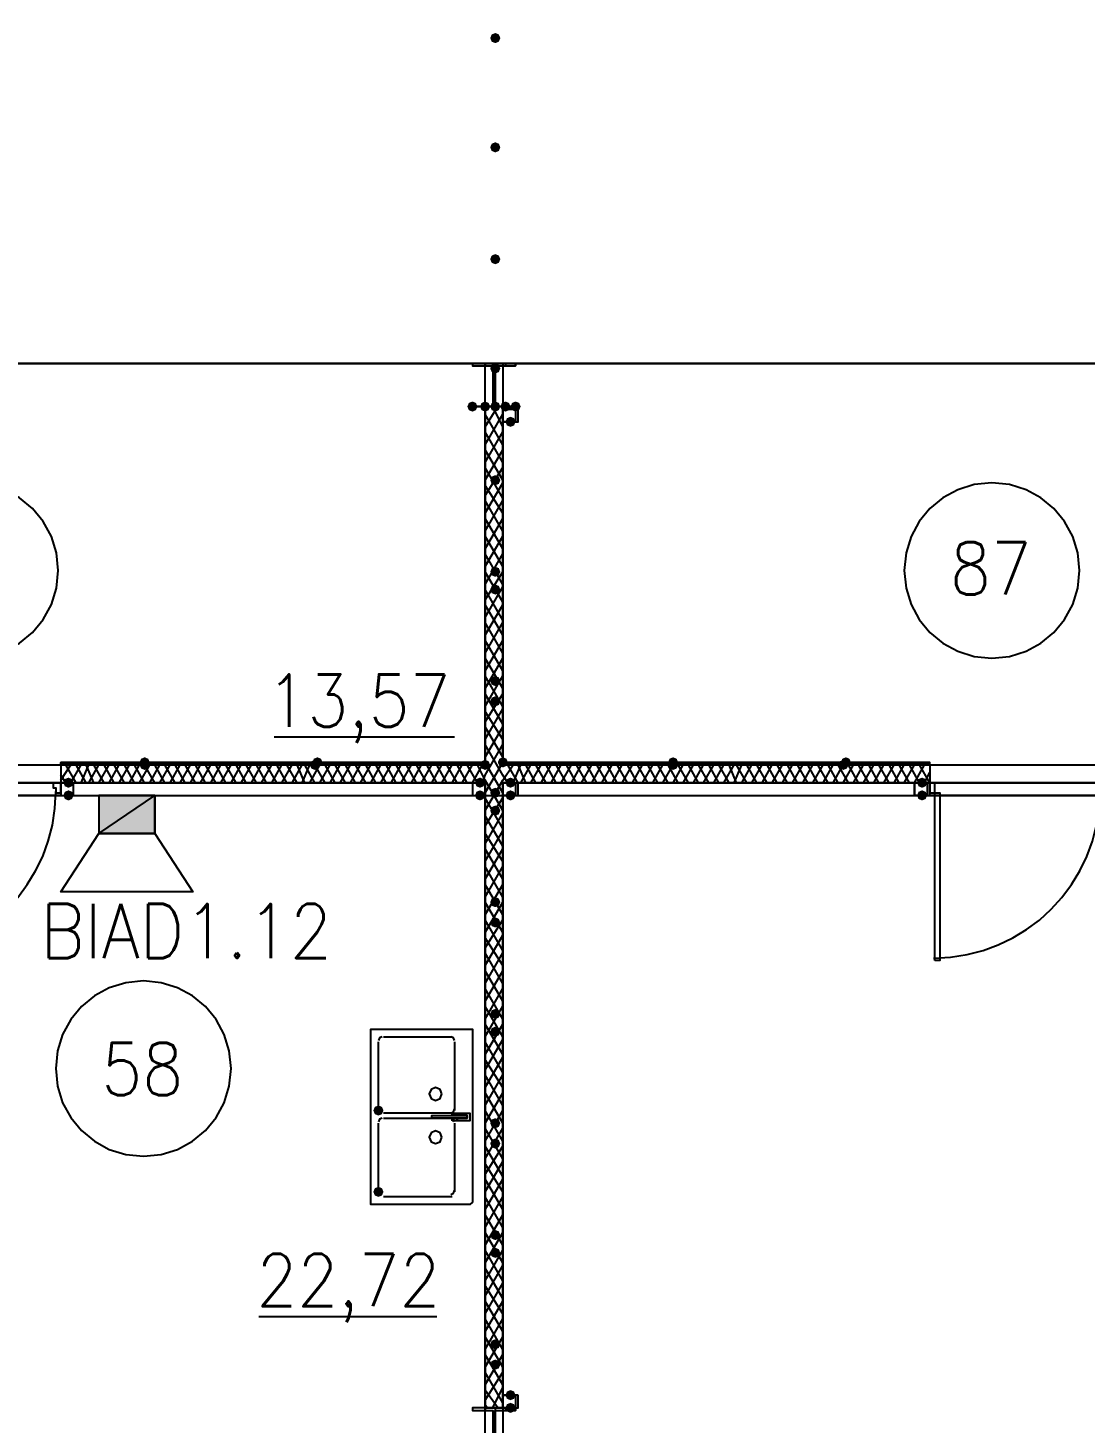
# Model space of a CAD drawing. Header units: millimetres. Extents: x 0 to 420, y 0 to 297.
# Drawn here: x 282.92 to 300.53, y 139.36 to 162.6 of the extents above; entities that cross this region are included whole.
import ezdxf

# ---------------------------------------------------------------- set-up
doc = ezdxf.new("R2010")
doc.units = ezdxf.units.MM
doc.layers.get('0').update_dxf_attribs({"linetype": 'CONTINUOUS'})
doc.styles.get("Standard").update_dxf_attribs({"font": 'STANDARD'})

msp = doc.modelspace()

# ---------------------------------------------------------------- hatches: boundary and pattern name
at = {"true_color": 0x000007}
for points in [[(290.787667, 162.433), (290.762796, 162.373204), (290.703, 162.348333), (290.643204, 162.373204), (290.618333, 162.433), (290.643204, 162.492796), (290.703, 162.517667), (290.762796, 162.492796)], [(290.787667, 160.612667), (290.762796, 160.552871), (290.703, 160.528), (290.643204, 160.552871), (290.618333, 160.612667), (290.643204, 160.672462), (290.703, 160.697333), (290.762796, 160.672463)], [(290.787667, 158.75), (290.762796, 158.690204), (290.703, 158.665333), (290.643204, 158.690204), (290.618333, 158.75), (290.643204, 158.809796), (290.703, 158.834667), (290.762796, 158.809796)], [(290.787667, 156.929667), (290.762796, 156.869871), (290.703, 156.845), (290.643204, 156.869871), (290.618333, 156.929667), (290.643204, 156.989462), (290.703, 157.014333), (290.762796, 156.989463)], [(290.406667, 156.294667), (290.381796, 156.234871), (290.322, 156.21), (290.262204, 156.234871), (290.237333, 156.294667), (290.262204, 156.354462), (290.322, 156.379333), (290.381796, 156.354463)], [(290.618333, 156.294667), (290.593462, 156.234871), (290.533667, 156.21), (290.473871, 156.234871), (290.449, 156.294667), (290.473871, 156.354462), (290.533667, 156.379333), (290.593462, 156.354463)], [(290.787667, 156.294667), (290.762796, 156.234871), (290.703, 156.21), (290.643204, 156.234871), (290.618333, 156.294667), (290.643204, 156.354462), (290.703, 156.379333), (290.762796, 156.354463)], [(290.957, 156.294667), (290.932129, 156.234871), (290.872333, 156.21), (290.812538, 156.234871), (290.787667, 156.294667), (290.812537, 156.354462), (290.872333, 156.379333), (290.932129, 156.354463)], [(291.126333, 156.294667), (291.101462, 156.234871), (291.041667, 156.21), (290.981871, 156.234871), (290.957, 156.294667), (290.981871, 156.354462), (291.041667, 156.379333), (291.101462, 156.354463)], [(291.041667, 156.040667), (291.016796, 155.980871), (290.957, 155.956), (290.897204, 155.980871), (290.872333, 156.040667), (290.897204, 156.100462), (290.957, 156.125333), (291.016796, 156.100463)], [(290.787667, 155.067), (290.762796, 155.007204), (290.703, 154.982333), (290.643204, 155.007204), (290.618333, 155.067), (290.643204, 155.126796), (290.703, 155.151667), (290.762796, 155.126796)], [(290.787667, 153.543), (290.762796, 153.483204), (290.703, 153.458333), (290.643204, 153.483204), (290.618333, 153.543), (290.643204, 153.602796), (290.703, 153.627667), (290.762796, 153.602796)], [(290.787667, 153.246667), (290.762796, 153.186871), (290.703, 153.162), (290.643204, 153.186871), (290.618333, 153.246667), (290.643204, 153.306462), (290.703, 153.331333), (290.762796, 153.306463)], [(290.787667, 151.722667), (290.762796, 151.662871), (290.703, 151.638), (290.643204, 151.662871), (290.618333, 151.722667), (290.643204, 151.782462), (290.703, 151.807333), (290.762796, 151.782463)], [(290.787667, 151.384), (290.762796, 151.324204), (290.703, 151.299333), (290.643204, 151.324204), (290.618333, 151.384), (290.643204, 151.443796), (290.703, 151.468667), (290.762796, 151.443796)], [(283.675667, 150.029333), (283.650796, 149.969538), (283.591, 149.944667), (283.531204, 149.969538), (283.506333, 150.029333), (283.531204, 150.089129), (283.591, 150.114), (283.650796, 150.089129)], [(290.533667, 150.029333), (290.508796, 149.969538), (290.449, 149.944667), (290.389204, 149.969538), (290.364333, 150.029333), (290.389204, 150.089129), (290.449, 150.114), (290.508796, 150.089129)], [(290.787667, 149.86), (290.762796, 149.800204), (290.703, 149.775333), (290.643204, 149.800204), (290.618333, 149.86), (290.643204, 149.919796), (290.703, 149.944667), (290.762796, 149.919796)], [(291.041667, 150.029333), (291.016796, 149.969538), (290.957, 149.944667), (290.897204, 149.969538), (290.872333, 150.029333), (290.897204, 150.089129), (290.957, 150.114), (291.016796, 150.089129)], [(297.899667, 150.029333), (297.874796, 149.969538), (297.815, 149.944667), (297.755204, 149.969538), (297.730333, 150.029333), (297.755204, 150.089129), (297.815, 150.114), (297.874796, 150.089129)], [(283.675667, 149.817667), (283.650796, 149.757871), (283.591, 149.733), (283.531204, 149.757871), (283.506333, 149.817667), (283.531204, 149.877462), (283.591, 149.902333), (283.650796, 149.877463)], [(290.533667, 149.817667), (290.508796, 149.757871), (290.449, 149.733), (290.389204, 149.757871), (290.364333, 149.817667), (290.389204, 149.877462), (290.449, 149.902333), (290.508796, 149.877463)], [(291.041667, 149.817667), (291.016796, 149.757871), (290.957, 149.733), (290.897204, 149.757871), (290.872333, 149.817667), (290.897204, 149.877462), (290.957, 149.902333), (291.016796, 149.877463)], [(297.899667, 149.817667), (297.874796, 149.757871), (297.815, 149.733), (297.755204, 149.757871), (297.730333, 149.817667), (297.755204, 149.877462), (297.815, 149.902333), (297.874796, 149.877463)], [(290.787667, 149.563667), (290.762796, 149.503871), (290.703, 149.479), (290.643204, 149.503871), (290.618333, 149.563667), (290.643204, 149.623462), (290.703, 149.648333), (290.762796, 149.623463)], [(290.787667, 148.039667), (290.762796, 147.979871), (290.703, 147.955), (290.643204, 147.979871), (290.618333, 148.039667), (290.643204, 148.099462), (290.703, 148.124333), (290.762796, 148.099463)], [(290.787667, 147.701), (290.762796, 147.641204), (290.703, 147.616333), (290.643204, 147.641204), (290.618333, 147.701), (290.643204, 147.760796), (290.703, 147.785667), (290.762796, 147.760796)], [(290.787667, 146.177), (290.762796, 146.117204), (290.703, 146.092333), (290.643204, 146.117204), (290.618333, 146.177), (290.643204, 146.236796), (290.703, 146.261667), (290.762796, 146.236796)], [(290.787667, 145.880667), (290.762796, 145.820871), (290.703, 145.796), (290.643204, 145.820871), (290.618333, 145.880667), (290.643204, 145.940462), (290.703, 145.965333), (290.762796, 145.940463)], [(288.840333, 144.568333), (288.815462, 144.508537), (288.755667, 144.483667), (288.695871, 144.508537), (288.671, 144.568333), (288.695871, 144.628129), (288.755667, 144.653), (288.815462, 144.628129)], [(290.787667, 144.356667), (290.762796, 144.296871), (290.703, 144.272), (290.643204, 144.296871), (290.618333, 144.356667), (290.643204, 144.416462), (290.703, 144.441333), (290.762796, 144.416463)], [(290.787667, 144.018), (290.762796, 143.958204), (290.703, 143.933333), (290.643204, 143.958204), (290.618333, 144.018), (290.643204, 144.077796), (290.703, 144.102667), (290.762796, 144.077796)], [(288.840333, 143.213667), (288.815462, 143.153871), (288.755667, 143.129), (288.695871, 143.153871), (288.671, 143.213667), (288.695871, 143.273462), (288.755667, 143.298333), (288.815462, 143.273463)], [(290.787667, 142.494), (290.762796, 142.434204), (290.703, 142.409333), (290.643204, 142.434204), (290.618333, 142.494), (290.643204, 142.553796), (290.703, 142.578667), (290.762796, 142.553796)], [(290.787667, 142.197667), (290.762796, 142.137871), (290.703, 142.113), (290.643204, 142.137871), (290.618333, 142.197667), (290.643204, 142.257462), (290.703, 142.282333), (290.762796, 142.257463)], [(290.787667, 140.673667), (290.762796, 140.613871), (290.703, 140.589), (290.643204, 140.613871), (290.618333, 140.673667), (290.643204, 140.733462), (290.703, 140.758333), (290.762796, 140.733463)], [(290.787667, 140.335), (290.762796, 140.275204), (290.703, 140.250333), (290.643204, 140.275204), (290.618333, 140.335), (290.643204, 140.394796), (290.703, 140.419667), (290.762796, 140.394796)], [(291.041667, 139.827), (291.016796, 139.767204), (290.957, 139.742333), (290.897204, 139.767204), (290.872333, 139.827), (290.897204, 139.886796), (290.957, 139.911667), (291.016796, 139.886796)], [(291.041667, 139.615333), (291.016796, 139.555537), (290.957, 139.530667), (290.897204, 139.555537), (290.872333, 139.615333), (290.897204, 139.675129), (290.957, 139.7), (291.016796, 139.675129)]]:
    msp.add_hatch(color=0, dxfattribs=at).paths.add_polyline_path(points, flags=0)
at = {"true_color": 0x0000fe}
for points in [[(284.945667, 150.368), (284.920796, 150.308204), (284.861, 150.283333), (284.801204, 150.308204), (284.776333, 150.368), (284.801204, 150.427796), (284.861, 150.452667), (284.920796, 150.427796)], [(284.945667, 150.325667), (284.920796, 150.265871), (284.861, 150.241), (284.801204, 150.265871), (284.776333, 150.325667), (284.801204, 150.385462), (284.861, 150.410333), (284.920796, 150.385463)], [(287.782, 150.325667), (287.757129, 150.265871), (287.697333, 150.241), (287.637538, 150.265871), (287.612667, 150.325667), (287.637537, 150.385462), (287.697333, 150.410333), (287.757129, 150.385463)], [(287.824333, 150.368), (287.799463, 150.308204), (287.739667, 150.283333), (287.679871, 150.308204), (287.655, 150.368), (287.679871, 150.427796), (287.739667, 150.452667), (287.799462, 150.427796)], [(290.618333, 150.325667), (290.593462, 150.265871), (290.533667, 150.241), (290.473871, 150.265871), (290.449, 150.325667), (290.473871, 150.385462), (290.533667, 150.410333), (290.593462, 150.385463)], [(290.618333, 150.325667), (290.593462, 150.265871), (290.533667, 150.241), (290.473871, 150.265871), (290.449, 150.325667), (290.473871, 150.385462), (290.533667, 150.410333), (290.593462, 150.385463)], [(290.914667, 150.368), (290.889796, 150.308204), (290.83, 150.283333), (290.770204, 150.308204), (290.745333, 150.368), (290.770204, 150.427796), (290.83, 150.452667), (290.889796, 150.427796)], [(290.914667, 150.368), (290.889796, 150.308204), (290.83, 150.283333), (290.770204, 150.308204), (290.745333, 150.368), (290.770204, 150.427796), (290.83, 150.452667), (290.889796, 150.427796)], [(293.751, 150.368), (293.726129, 150.308204), (293.666333, 150.283333), (293.606537, 150.308204), (293.581667, 150.368), (293.606537, 150.427796), (293.666333, 150.452667), (293.726129, 150.427796)], [(293.751, 150.325667), (293.726129, 150.265871), (293.666333, 150.241), (293.606537, 150.265871), (293.581667, 150.325667), (293.606537, 150.385462), (293.666333, 150.410333), (293.726129, 150.385463)], [(296.587333, 150.325667), (296.562462, 150.265871), (296.502667, 150.241), (296.442871, 150.265871), (296.418, 150.325667), (296.442871, 150.385462), (296.502667, 150.410333), (296.562462, 150.385463)], [(296.629667, 150.368), (296.604796, 150.308204), (296.545, 150.283333), (296.485204, 150.308204), (296.460333, 150.368), (296.485204, 150.427796), (296.545, 150.452667), (296.604796, 150.427796)]]:
    msp.add_hatch(color=0, dxfattribs=at).paths.add_polyline_path(points, flags=0)
at = {"true_color": 0x000007}
h = msp.add_hatch(color=0, dxfattribs=at)
h.paths.add_polyline_path([(290.533667, 150.368), (283.464, 150.368), (290.533667, 150.325667)], flags=0)
h.paths.add_polyline_path([(283.464, 150.368), (290.533667, 150.325667), (283.464, 150.325667)], flags=0)
h = msp.add_hatch(color=0, dxfattribs=at)
h.paths.add_polyline_path([(297.942, 150.368), (290.83, 150.368), (297.942, 150.325667)], flags=0)
h.paths.add_polyline_path([(290.83, 150.368), (297.942, 150.325667), (290.83, 150.325667)], flags=0)
at = {"true_color": 0x000052}
h = msp.add_hatch(color=0, dxfattribs=at)
h.paths.add_polyline_path([(285.030334, 149.182666), (284.099001, 149.182666), (285.030334, 149.817666)], flags=0)
h.paths.add_polyline_path([(284.099001, 149.182666), (285.030334, 149.817666), (284.099001, 149.817666)], flags=0)

# ---------------------------------------------------------------- linework, layer by layer
at = {"color": 0, "true_color": 0x000005}
msp.add_lwpolyline([(227.711001, 149.817666), (250.909667, 149.817666), (250.909667, 138.175999), (252.899334, 138.175999), (252.899334, 138.133666), (252.899334, 138.175999), (256.159001, 138.175999), (256.159001, 149.817666), (373.168334, 149.817666), (373.168334, 175.048333), (260.773334, 175.048333), (255.100667, 175.048333), (255.100667, 153.966333), (254.889001, 153.966333), (254.592667, 153.966333), (254.592667, 186.393666), (253.830667, 186.393666), (238.633001, 186.393666), (238.633001, 175.048333), (226.737334, 175.048333), (122.343335, 175.048333)], dxfattribs=at)
at = {"color": 0, "true_color": 0x000008}
msp.add_lwpolyline([(255.524, 157.014333), (376.978333, 157.014333), (376.978333, 167.851667), (255.524, 167.851667)], close=True, dxfattribs=at)
at = {"color": 0, "true_color": 0x0000ab}
for points in [[(273.431, 157.014333), (273.431, 150.325667), (290.533667, 150.325667), (290.533667, 157.014333)], [(290.83, 150.325667), (307.932667, 150.325667), (307.932667, 157.014333), (290.83, 157.014333)]]:
    msp.add_lwpolyline(points, close=True, dxfattribs=at)
at = {"color": 0, "true_color": 0x000007}
for points in [[(290.322, 157.014333), (290.322, 156.972)], [(290.533667, 157.014333), (290.533667, 156.972)], [(290.703, 157.014333), (290.703, 156.294667)], [(290.872333, 157.014333), (290.872333, 156.972)], [(291.041667, 157.014333), (291.041667, 156.972)], [(290.533667, 156.252333), (290.576, 156.294667)], [(290.533667, 155.956), (290.745333, 156.294667)], [(290.533667, 156.294667), (290.533667, 150.325667)], [(290.83, 150.325667), (290.83, 156.294667), (290.533667, 156.294667)], [(290.83, 155.956), (290.660667, 156.294667)], [(290.83, 156.252333), (290.83, 156.294667)], [(290.957, 156.294667), (290.957, 156.252333)], [(290.533667, 155.659667), (290.83, 156.167667)], [(290.83, 155.659667), (290.533667, 156.167667)], [(290.533667, 155.363333), (290.83, 155.871333)], [(290.83, 155.363333), (290.533667, 155.871333)], [(290.533667, 155.067), (290.83, 155.575)], [(290.83, 155.067), (290.533667, 155.575)], [(290.533667, 154.813), (290.83, 155.278667)], [(290.83, 154.770667), (290.533667, 155.278667)], [(283.421667, 153.564167), (283.391995, 153.85851), (283.306894, 154.132662), (283.172238, 154.380749), (282.993899, 154.596899), (282.777749, 154.775238), (282.529662, 154.909894), (282.25551, 154.994995), (281.961167, 155.024667), (281.666823, 154.994995), (281.392671, 154.909894), (281.144584, 154.775238), (280.928434, 154.596899), (280.750095, 154.380749), (280.615439, 154.132662), (280.530339, 153.85851), (280.500667, 153.564167)], [(290.533667, 154.516667), (290.83, 155.024667)], [(300.439667, 153.564167), (300.409995, 153.85851), (300.324894, 154.132662), (300.190238, 154.380749), (300.011899, 154.596899), (299.795749, 154.775238), (299.547662, 154.909894), (299.27351, 154.994995), (298.979167, 155.024667), (298.684823, 154.994995), (298.410671, 154.909894), (298.162584, 154.775238), (297.946434, 154.596899), (297.768095, 154.380749), (297.633439, 154.132662), (297.548339, 153.85851), (297.518667, 153.564167)], [(290.83, 154.516667), (290.533667, 154.982333)], [(290.533667, 154.220333), (290.83, 154.728333)], [(290.83, 154.220333), (290.533667, 154.728333)], [(290.533667, 153.924), (290.83, 154.432)], [(290.83, 153.924), (290.533667, 154.432)], [(290.533667, 153.627667), (290.83, 154.135667)], [(290.83, 153.627667), (290.533667, 154.135667)], [(290.533667, 153.331333), (290.83, 153.839333)], [(290.83, 153.331333), (290.533667, 153.839333)], [(280.500667, 153.564167), (280.530339, 153.269823), (280.615439, 152.995671), (280.750095, 152.747584), (280.928434, 152.531434), (281.144584, 152.353095), (281.392671, 152.218439), (281.666823, 152.133339), (281.961167, 152.103667), (282.25551, 152.133339), (282.529662, 152.218439), (282.777749, 152.353095), (282.993899, 152.531434), (283.172238, 152.747584), (283.306894, 152.995671), (283.391995, 153.269823), (283.421667, 153.564167)], [(290.533667, 153.077333), (290.83, 153.543)], [(290.83, 153.035), (290.533667, 153.543)], [(297.518667, 153.564167), (297.548339, 153.269823), (297.633439, 152.995671), (297.768095, 152.747584), (297.946434, 152.531434), (298.162584, 152.353095), (298.410671, 152.218439), (298.684823, 152.133339), (298.979167, 152.103667), (299.27351, 152.133339), (299.547662, 152.218439), (299.795749, 152.353095), (300.011899, 152.531434), (300.190238, 152.747584), (300.324894, 152.995671), (300.409995, 153.269823), (300.439667, 153.564167)], [(290.533667, 152.781), (290.83, 153.289)], [(290.83, 152.738667), (290.533667, 153.246667)], [(290.533667, 152.484667), (290.83, 152.992667)], [(290.83, 152.484667), (290.533667, 152.992667)], [(290.533667, 152.188333), (290.83, 152.696333)], [(290.83, 152.188333), (290.533667, 152.696333)], [(290.533667, 151.892), (290.83, 152.4)], [(290.83, 151.892), (290.533667, 152.4)], [(290.533667, 151.595667), (290.83, 152.103667)], [(290.83, 151.595667), (290.533667, 152.103667)], [(290.533667, 151.299333), (290.83, 151.807333)], [(290.83, 151.299333), (290.533667, 151.807333)], [(290.533667, 151.045333), (290.83, 151.511)], [(290.83, 151.003), (290.533667, 151.511)], [(290.533667, 150.749), (290.83, 151.257)], [(290.83, 150.749), (290.533667, 151.214667)], [(290.533667, 150.452667), (290.83, 150.960667)], [(290.83, 150.452667), (290.533667, 150.960667)], [(287.02, 150.791333), (290.025667, 150.791333)], [(290.533667, 150.156333), (290.83, 150.664333)], [(290.83, 150.156333), (290.533667, 150.664333)], [(290.533667, 150.325667), (283.464, 150.325667), (290.533667, 150.368), (283.464, 150.368)], [(283.464, 150.071667), (283.633333, 150.325667)], [(283.464, 150.325667), (283.464, 150.029333)], [(283.464, 150.325667), (283.464, 150.029333)], [(290.533667, 150.325667), (283.464, 150.325667)], [(283.548667, 150.029333), (283.464, 150.156333)], [(283.718, 150.029333), (283.548667, 150.325667)], [(283.633333, 150.029333), (283.802667, 150.325667)], [(283.887333, 150.029333), (283.718, 150.325667)], [(283.802667, 150.029333), (283.929667, 150.325667)], [(284.014333, 150.029333), (283.887333, 150.325667)], [(283.929667, 150.029333), (284.099, 150.325667)], [(284.183667, 150.029333), (284.014333, 150.325667)], [(284.099, 150.029333), (284.268333, 150.325667)], [(284.353, 150.029333), (284.183667, 150.325667)], [(284.268333, 150.029333), (284.437667, 150.325667)], [(284.522333, 150.029333), (284.353, 150.325667)], [(284.437667, 150.029333), (284.607, 150.325667)], [(284.691667, 150.029333), (284.522333, 150.325667)], [(284.607, 150.029333), (284.776333, 150.325667)], [(284.861, 150.029333), (284.691667, 150.325667)], [(284.776333, 150.029333), (284.945667, 150.325667)], [(285.030333, 150.029333), (284.861, 150.325667)], [(284.945667, 150.029333), (285.115, 150.325667)], [(285.199667, 150.029333), (285.030333, 150.325667)], [(285.115, 150.029333), (285.284333, 150.325667)], [(285.369, 150.029333), (285.199667, 150.325667)], [(285.284333, 150.029333), (285.453667, 150.325667)], [(285.538333, 150.029333), (285.369, 150.325667)], [(285.453667, 150.029333), (285.623, 150.325667)], [(285.707667, 150.029333), (285.538333, 150.325667)], [(285.623, 150.029333), (285.792333, 150.325667)], [(285.877, 150.029333), (285.707667, 150.325667)], [(285.792333, 150.029333), (285.961667, 150.325667)], [(286.046333, 150.029333), (285.877, 150.325667)], [(285.961667, 150.029333), (286.131, 150.325667)], [(286.215667, 150.029333), (286.046333, 150.325667)], [(286.131, 150.029333), (286.300333, 150.325667)], [(286.385, 150.029333), (286.215667, 150.325667)], [(286.300333, 150.029333), (286.469667, 150.325667)], [(286.554333, 150.029333), (286.385, 150.325667)], [(286.469667, 150.029333), (286.639, 150.325667)], [(286.723667, 150.029333), (286.554333, 150.325667)], [(286.639, 150.029333), (286.808333, 150.325667)], [(286.893, 150.029333), (286.723667, 150.325667)], [(286.808333, 150.029333), (286.977667, 150.325667)], [(287.062333, 150.029333), (286.893, 150.325667)], [(286.977667, 150.029333), (287.147, 150.325667)], [(287.231667, 150.029333), (287.062333, 150.325667)], [(287.147, 150.029333), (287.316333, 150.325667)], [(287.401, 150.029333), (287.231667, 150.325667)], [(287.316333, 150.029333), (287.485667, 150.325667)], [(287.528, 150.029333), (287.401, 150.325667)], [(287.485667, 150.029333), (287.612667, 150.325667)], [(287.697333, 150.029333), (287.528, 150.325667)], [(287.612667, 150.029333), (287.782, 150.325667)], [(287.866667, 150.029333), (287.697333, 150.325667)], [(287.782, 150.029333), (287.951333, 150.325667)], [(288.036, 150.029333), (287.866667, 150.325667)], [(287.951333, 150.029333), (288.120667, 150.325667)], [(288.205333, 150.029333), (288.036, 150.325667)], [(288.120667, 150.029333), (288.29, 150.325667)], [(288.374667, 150.029333), (288.205333, 150.325667)], [(288.29, 150.029333), (288.459333, 150.325667)], [(288.544, 150.029333), (288.374667, 150.325667)], [(288.459333, 150.029333), (288.628667, 150.325667)], [(288.713333, 150.029333), (288.544, 150.325667)], [(288.628667, 150.029333), (288.798, 150.325667)], [(288.882667, 150.029333), (288.713333, 150.325667)], [(288.798, 150.029333), (288.967333, 150.325667)], [(289.052, 150.029333), (288.882667, 150.325667)], [(288.967333, 150.029333), (289.136667, 150.325667)], [(289.221333, 150.029333), (289.052, 150.325667)], [(289.136667, 150.029333), (289.306, 150.325667)], [(289.390667, 150.029333), (289.221333, 150.325667)], [(289.306, 150.029333), (289.475333, 150.325667)], [(289.56, 150.029333), (289.390667, 150.325667)], [(289.475333, 150.029333), (289.644667, 150.325667)], [(289.729333, 150.029333), (289.56, 150.325667)], [(289.644667, 150.029333), (289.814, 150.325667)], [(289.898667, 150.029333), (289.729333, 150.325667)], [(289.814, 150.029333), (289.983333, 150.325667)], [(290.068, 150.029333), (289.898667, 150.325667)], [(289.983333, 150.029333), (290.152667, 150.325667)], [(290.237333, 150.029333), (290.068, 150.325667)], [(290.152667, 150.029333), (290.322, 150.325667)], [(290.406667, 150.029333), (290.237333, 150.325667)], [(290.322, 150.029333), (290.491333, 150.325667)], [(290.533667, 150.071667), (290.406667, 150.325667)], [(290.491333, 150.029333), (290.533667, 150.156333)], [(290.533667, 149.86), (290.83, 150.368)], [(290.83, 149.86), (290.533667, 150.368)], [(297.942, 150.368), (290.83, 150.368), (297.942, 150.368), (290.83, 150.325667)], [(290.83, 150.071667), (290.999333, 150.325667)], [(297.942, 150.325667), (290.83, 150.325667)], [(290.914667, 150.029333), (290.83, 150.156333)], [(291.084, 150.029333), (290.914667, 150.325667)], [(290.999333, 150.029333), (291.126333, 150.325667)], [(291.211, 150.029333), (291.084, 150.325667)], [(291.126333, 150.029333), (291.295667, 150.325667)], [(291.380333, 150.029333), (291.211, 150.325667)], [(291.295667, 150.029333), (291.465, 150.325667)], [(291.549667, 150.029333), (291.380333, 150.325667)], [(291.465, 150.029333), (291.634333, 150.325667)], [(291.719, 150.029333), (291.549667, 150.325667)], [(291.634333, 150.029333), (291.803667, 150.325667)], [(291.888333, 150.029333), (291.719, 150.325667)], [(291.803667, 150.029333), (291.973, 150.325667)], [(292.057667, 150.029333), (291.888333, 150.325667)], [(291.973, 150.029333), (292.142333, 150.325667)], [(292.227, 150.029333), (292.057667, 150.325667)], [(292.142333, 150.029333), (292.311667, 150.325667)], [(292.396333, 150.029333), (292.227, 150.325667)], [(292.311667, 150.029333), (292.481, 150.325667)], [(292.565667, 150.029333), (292.396333, 150.325667)], [(292.481, 150.029333), (292.650333, 150.325667)], [(292.735, 150.029333), (292.565667, 150.325667)], [(292.650333, 150.029333), (292.819667, 150.325667)], [(292.904333, 150.029333), (292.735, 150.325667)], [(292.819667, 150.029333), (292.989, 150.325667)], [(293.073667, 150.029333), (292.904333, 150.325667)], [(292.989, 150.029333), (293.158333, 150.325667)], [(293.243, 150.029333), (293.073667, 150.325667)], [(293.158333, 150.029333), (293.327667, 150.325667)], [(293.412333, 150.029333), (293.243, 150.325667)], [(293.327667, 150.029333), (293.497, 150.325667)], [(293.581667, 150.029333), (293.412333, 150.325667)], [(293.497, 150.029333), (293.666333, 150.325667)], [(293.751, 150.029333), (293.581667, 150.325667)], [(293.666333, 150.029333), (293.835667, 150.325667)], [(293.920333, 150.029333), (293.751, 150.325667)], [(293.835667, 150.029333), (294.005, 150.325667)], [(294.089667, 150.029333), (293.920333, 150.325667)], [(294.005, 150.029333), (294.174333, 150.325667)], [(294.259, 150.029333), (294.089667, 150.325667)], [(294.174333, 150.029333), (294.343667, 150.325667)], [(294.428333, 150.029333), (294.259, 150.325667)], [(294.343667, 150.029333), (294.513, 150.325667)], [(294.597667, 150.029333), (294.428333, 150.325667)], [(294.513, 150.029333), (294.682333, 150.325667)], [(294.724667, 150.029333), (294.597667, 150.325667)], [(294.682333, 150.029333), (294.809333, 150.325667)], [(294.894, 150.029333), (294.724667, 150.325667)], [(294.809333, 150.029333), (294.978667, 150.325667)], [(295.063333, 150.029333), (294.894, 150.325667)], [(294.978667, 150.029333), (295.148, 150.325667)], [(295.232667, 150.029333), (295.063333, 150.325667)], [(295.148, 150.029333), (295.317333, 150.325667)], [(295.402, 150.029333), (295.232667, 150.325667)], [(295.317333, 150.029333), (295.486667, 150.325667)], [(295.571333, 150.029333), (295.402, 150.325667)], [(295.486667, 150.029333), (295.656, 150.325667)], [(295.740667, 150.029333), (295.571333, 150.325667)], [(295.656, 150.029333), (295.825333, 150.325667)], [(295.91, 150.029333), (295.740667, 150.325667)], [(295.825333, 150.029333), (295.994667, 150.325667)], [(296.079333, 150.029333), (295.91, 150.325667)], [(295.994667, 150.029333), (296.164, 150.325667)], [(296.248667, 150.029333), (296.079333, 150.325667)], [(296.164, 150.029333), (296.333333, 150.325667)], [(296.418, 150.029333), (296.248667, 150.325667)], [(296.333333, 150.029333), (296.502667, 150.325667)], [(296.587333, 150.029333), (296.418, 150.325667)], [(296.502667, 150.029333), (296.672, 150.325667)], [(296.756667, 150.029333), (296.587333, 150.325667)], [(296.672, 150.029333), (296.841333, 150.325667)], [(296.926, 150.029333), (296.756667, 150.325667)], [(296.841333, 150.029333), (297.010667, 150.325667)], [(297.095333, 150.029333), (296.926, 150.325667)], [(297.010667, 150.029333), (297.18, 150.325667)], [(297.264667, 150.029333), (297.095333, 150.325667)], [(297.18, 150.029333), (297.349333, 150.325667)], [(297.434, 150.029333), (297.264667, 150.325667)], [(297.349333, 150.029333), (297.518667, 150.325667)], [(297.603333, 150.029333), (297.434, 150.325667)], [(297.518667, 150.029333), (297.688, 150.325667)], [(297.772667, 150.029333), (297.603333, 150.325667)], [(297.688, 150.029333), (297.857333, 150.325667)], [(297.942, 150.029333), (297.772667, 150.325667)], [(297.857333, 150.029333), (297.942, 150.198667)], [(297.942, 150.325667), (297.942, 150.029333)], [(297.942, 150.325667), (297.942, 150.029333)], [(281.982333, 150.029333), (283.464, 150.029333), (283.464, 149.944667)], [(283.464, 149.944667), (283.464, 149.817667), (281.982333, 149.817667)], [(283.464, 150.029333), (290.533667, 150.029333)], [(290.533667, 149.563667), (290.83, 150.071667)], [(290.83, 149.563667), (290.533667, 150.071667)], [(290.533667, 150.029333), (290.533667, 139.615333), (290.83, 139.615333), (290.83, 150.029333)], [(290.83, 150.029333), (297.942, 150.029333)], [(297.942, 149.944667), (297.942, 150.029333), (299.381333, 150.029333)], [(299.381333, 149.817667), (297.942, 149.817667), (297.942, 149.944667)], [(299.381333, 150.029333), (300.863, 150.029333), (300.863, 149.944667)], [(300.863, 149.944667), (300.863, 149.817667), (299.381333, 149.817667)], [(280.6065, 147.108333), (280.890009, 147.122649), (281.165327, 147.164667), (281.431061, 147.232993), (281.685818, 147.326234), (281.928204, 147.442996), (282.156824, 147.581886), (282.370286, 147.741509), (282.567195, 147.920472), (282.746158, 148.117381), (282.905781, 148.330843), (283.04467, 148.559463), (283.161432, 148.801849), (283.254674, 149.056605), (283.323, 149.32234), (283.365018, 149.597658), (283.379333, 149.881167)], [(290.533667, 149.309667), (290.83, 149.775333)], [(290.83, 149.267333), (290.533667, 149.775333)], [(298.0055, 147.108333), (298.289009, 147.122649), (298.564327, 147.164667), (298.830061, 147.232993), (299.084818, 147.326234), (299.327204, 147.442996), (299.555824, 147.581886), (299.769286, 147.741509), (299.966195, 147.920472), (300.145158, 148.117381), (300.304781, 148.330843), (300.44367, 148.559463), (300.560432, 148.801849), (300.653674, 149.056605), (300.722, 149.32234), (300.764018, 149.597658), (300.778333, 149.881167)], [(290.533667, 149.013333), (290.83, 149.521333)], [(290.83, 148.971), (290.533667, 149.479)], [(290.533667, 148.717), (290.83, 149.225)], [(290.83, 148.717), (290.533667, 149.182667)], [(290.533667, 148.420667), (290.83, 148.928667)], [(290.83, 148.420667), (290.533667, 148.928667)], [(290.533667, 148.124333), (290.83, 148.632333)], [(290.83, 148.124333), (290.533667, 148.632333)], [(290.533667, 147.828), (290.83, 148.336)], [(290.83, 147.828), (290.533667, 148.336)], [(290.533667, 147.531667), (290.83, 148.039667)], [(290.83, 147.531667), (290.533667, 148.039667)], [(290.533667, 147.277667), (290.83, 147.743333)], [(290.83, 147.235333), (290.533667, 147.743333)], [(290.533667, 146.981333), (290.83, 147.489333)], [(290.83, 146.981333), (290.533667, 147.447)], [(290.533667, 146.685), (290.83, 147.193)], [(290.83, 146.685), (290.533667, 147.193)], [(290.533667, 146.388667), (290.83, 146.896667)], [(290.83, 146.388667), (290.533667, 146.896667)], [(286.300333, 145.266833), (286.270661, 145.561177), (286.185561, 145.835329), (286.050905, 146.083416), (285.872566, 146.299566), (285.656416, 146.477905), (285.408329, 146.612561), (285.134177, 146.697661), (284.839833, 146.727333), (284.54549, 146.697661), (284.271338, 146.612561), (284.023251, 146.477905), (283.807101, 146.299566), (283.628762, 146.083416), (283.494106, 145.835329), (283.409005, 145.561177), (283.379333, 145.266833)], [(290.533667, 146.092333), (290.83, 146.600333)], [(290.83, 146.092333), (290.533667, 146.600333)], [(290.533667, 145.796), (290.83, 146.304)], [(290.83, 145.796), (290.533667, 146.304)], [(290.533667, 145.499667), (290.83, 146.007667)], [(290.83, 145.499667), (290.533667, 146.007667)], [(288.819167, 145.796), (288.774272, 145.777394), (288.755667, 145.7325)], [(288.840333, 145.796), (289.983333, 145.796)], [(290.025667, 145.7325), (290.007061, 145.777394), (289.962167, 145.796)], [(290.533667, 145.245667), (290.83, 145.753667)], [(288.755667, 144.568333), (288.755667, 145.711333)], [(290.025667, 145.711333), (290.025667, 144.568333)], [(290.83, 145.203333), (290.533667, 145.711333)], [(283.379333, 145.266833), (283.409005, 144.97249), (283.494106, 144.698338), (283.628762, 144.450251), (283.807101, 144.234101), (284.023251, 144.055762), (284.271338, 143.921106), (284.54549, 143.836005), (284.839833, 143.806333), (285.134177, 143.836005), (285.408329, 143.921106), (285.656416, 144.055762), (285.872566, 144.234101), (286.050905, 144.450251), (286.185561, 144.698338), (286.270661, 144.97249), (286.300333, 145.266833)], [(290.533667, 144.949333), (290.83, 145.457333)], [(290.83, 144.949333), (290.533667, 145.415)], [(290.533667, 144.653), (290.83, 145.161)], [(290.83, 144.653), (290.533667, 145.161)], [(290.533667, 144.356667), (290.83, 144.864667)], [(290.83, 144.356667), (290.533667, 144.864667)], [(288.755667, 144.5895), (288.774272, 144.544605), (288.819167, 144.526)], [(289.962167, 144.526), (290.007061, 144.544605), (290.025667, 144.5895)], [(290.533667, 144.060333), (290.83, 144.568333)], [(290.83, 144.060333), (290.533667, 144.568333)], [(288.819167, 144.441333), (288.774272, 144.422728), (288.755667, 144.377833)], [(288.755667, 143.213667), (288.755667, 144.356667)], [(289.983333, 144.526), (288.840333, 144.526)], [(288.840333, 144.441333), (289.983333, 144.441333)], [(290.025667, 144.377833), (290.007061, 144.422728), (289.962167, 144.441333)], [(290.025667, 144.356667), (290.025667, 143.213667)], [(290.533667, 143.764), (290.83, 144.272)], [(290.83, 143.764), (290.533667, 144.272)], [(290.533667, 143.51), (290.83, 143.975667)], [(290.83, 143.467667), (290.533667, 143.975667)], [(290.533667, 143.213667), (290.83, 143.721667)], [(290.83, 143.213667), (290.533667, 143.679333)], [(290.533667, 142.917333), (290.83, 143.425333)], [(290.83, 142.917333), (290.533667, 143.425333)], [(288.755667, 143.234833), (288.774272, 143.189939), (288.819167, 143.171333)], [(289.962167, 143.171333), (290.007061, 143.189939), (290.025667, 143.234833)], [(289.983333, 143.129), (288.840333, 143.129)], [(290.533667, 142.621), (290.83, 143.129)], [(290.83, 142.621), (290.533667, 143.129)], [(290.533667, 142.324667), (290.83, 142.832667)], [(290.83, 142.324667), (290.533667, 142.832667)], [(290.533667, 142.028333), (290.83, 142.536333)], [(290.83, 142.028333), (290.533667, 142.536333)], [(290.533667, 141.732), (290.83, 142.24)], [(290.83, 141.732), (290.533667, 142.24)], [(290.533667, 141.478), (290.83, 141.986)], [(290.83, 141.435667), (290.533667, 141.943667)], [(290.533667, 141.181667), (290.83, 141.689667)], [(290.83, 141.181667), (290.533667, 141.647333)], [(290.533667, 140.885333), (290.83, 141.393333)], [(290.83, 140.885333), (290.533667, 141.393333)], [(286.766, 141.139333), (289.729333, 141.139333)], [(290.533667, 140.589), (290.83, 141.097)], [(290.83, 140.589), (290.533667, 141.097)], [(290.533667, 140.292667), (290.83, 140.800667)], [(290.83, 140.292667), (290.533667, 140.800667)], [(290.533667, 139.996333), (290.83, 140.504333)], [(290.83, 139.996333), (290.533667, 140.504333)], [(290.533667, 139.742333), (290.83, 140.208)], [(290.83, 139.7), (290.533667, 140.208)], [(290.745333, 139.615333), (290.533667, 139.911667)], [(290.660667, 139.615333), (290.83, 139.954)], [(290.322, 139.615333), (290.322, 139.573)], [(290.576, 139.615333), (290.533667, 139.657667)], [(290.533667, 139.615333), (290.533667, 139.573)], [(290.703, 139.615333), (290.703, 138.895667)], [(290.83, 139.615333), (290.83, 139.657667)], [(290.872333, 139.615333), (290.872333, 139.573)], [(291.041667, 139.615333), (291.041667, 139.573)]]:
    msp.add_lwpolyline(points, dxfattribs=at)
for points in [[(291.041667, 157.014333), (290.322, 157.014333), (290.322, 156.972), (290.660667, 156.972), (290.660667, 156.294667), (290.322, 156.294667), (291.041667, 156.294667), (290.703, 156.294667), (290.703, 156.972), (291.041667, 156.972)], [(291.084, 156.294667), (290.83, 156.294667), (290.83, 156.040667), (291.084, 156.040667)], [(291.041667, 156.252333), (291.041667, 156.040667), (290.83, 156.040667), (290.83, 156.252333)], [(290.533667, 150.368), (283.464, 150.368), (290.533667, 150.325667)], [(283.464, 150.368), (290.533667, 150.325667), (283.464, 150.325667)], [(283.464, 150.325667), (283.464, 150.368), (290.533667, 150.368), (290.533667, 150.325667), (283.464, 150.325667), (290.533667, 150.325667), (290.533667, 150.368), (283.464, 150.368)], [(297.942, 150.368), (290.83, 150.368), (297.942, 150.325667)], [(290.83, 150.368), (297.942, 150.325667), (290.83, 150.325667)], [(297.942, 150.368), (290.83, 150.368), (290.83, 150.325667), (297.942, 150.325667)], [(297.942, 150.368), (290.83, 150.368), (290.83, 150.325667), (297.942, 150.325667)], [(273.431, 138.895667), (290.533667, 138.895667), (290.533667, 150.029333), (273.431, 150.029333)], [(283.337, 150.029333), (283.337, 149.944667), (283.379333, 149.944667), (283.379333, 149.86), (283.464, 149.86), (283.464, 150.029333)], [(283.675667, 150.029333), (283.464, 150.029333), (283.464, 149.817667), (283.675667, 149.817667), (283.675667, 150.029333), (283.464, 150.029333), (283.464, 149.817667), (283.675667, 149.817667)], [(290.533667, 150.029333), (290.322, 150.029333), (290.322, 149.817667), (290.533667, 149.817667), (290.533667, 150.029333), (290.322, 150.029333), (290.322, 149.817667), (290.533667, 149.817667)], [(291.084, 150.029333), (290.83, 150.029333), (290.83, 149.817667), (291.084, 149.817667)], [(291.041667, 150.029333), (291.041667, 149.817667), (290.83, 149.817667), (290.83, 150.029333)], [(307.932667, 150.029333), (290.83, 150.029333), (290.83, 138.895667), (307.932667, 138.895667)], [(297.942, 150.029333), (297.688, 150.029333), (297.688, 149.817667), (297.942, 149.817667)], [(297.899667, 150.029333), (297.899667, 149.817667), (297.688, 149.817667), (297.688, 150.029333)], [(297.942, 150.029333), (297.942, 149.86), (298.026667, 149.86), (298.026667, 149.944667), (298.026667, 150.029333)], [(298.026667, 147.066), (298.026667, 149.86), (298.111333, 149.86), (298.111333, 147.066)], [(288.628667, 143.044333), (288.628667, 145.880667), (288.628667, 145.923), (288.671, 145.923), (290.237333, 145.923), (290.279667, 145.923), (290.322, 145.923), (290.322, 145.880667), (290.322, 143.044333), (290.279667, 143.002), (290.237333, 143.002), (288.671, 143.002), (288.628667, 143.002)], [(289.814, 144.8435), (289.783007, 144.91834), (289.708167, 144.949333), (289.633327, 144.91834), (289.602333, 144.8435), (289.633327, 144.76866), (289.708167, 144.737667), (289.783007, 144.76866)], [(289.644667, 144.441333), (289.644667, 144.483667), (290.237333, 144.483667), (290.237333, 144.441333)], [(289.983333, 144.526), (290.068, 144.526), (290.068, 144.483667), (289.983333, 144.483667)], [(289.983333, 144.399), (289.983333, 144.441333), (290.068, 144.441333), (290.068, 144.399)], [(290.068, 144.399), (290.068, 144.441333), (290.237333, 144.441333), (290.237333, 144.483667), (290.068, 144.483667), (290.068, 144.526), (290.279667, 144.526), (290.279667, 144.399)], [(289.814, 144.123833), (289.783007, 144.198673), (289.708167, 144.229667), (289.633327, 144.198673), (289.602333, 144.123833), (289.633327, 144.048993), (289.708167, 144.018), (289.783007, 144.048993)], [(291.084, 139.827), (290.83, 139.827), (290.83, 139.615333), (291.084, 139.615333)], [(291.041667, 139.827), (291.041667, 139.615333), (290.83, 139.615333), (290.83, 139.827)], [(291.041667, 139.615333), (290.322, 139.615333), (290.322, 139.573), (290.660667, 139.573), (290.660667, 138.938), (290.322, 138.938), (290.322, 138.895667), (291.041667, 138.895667), (291.041667, 138.938), (290.703, 138.938), (290.703, 139.573), (291.041667, 139.573)]]:
    msp.add_lwpolyline(points, close=True, dxfattribs=at)
at = {"color": 0, "true_color": 0x000052}
msp.add_lwpolyline([(285.030334, 149.182666), (285.030334, 149.817666), (284.099001, 149.817666), (284.099001, 149.182666), (285.030334, 149.182666), (285.665334, 148.208999), (283.464001, 148.208999), (284.099001, 149.182666)], dxfattribs=at)
for points in [[(285.030334, 149.182666), (284.099001, 149.182666), (285.030334, 149.817666)], [(284.099001, 149.182666), (285.030334, 149.817666), (284.099001, 149.817666)]]:
    msp.add_lwpolyline(points, close=True, dxfattribs=at)

# ---------------------------------------------------------------- texts
at = {"color": 0, "true_color": 0x000007, "attachment_point": 1}
for s, insert, char_height, width in [('87', (298.280674, 154.034036), 0.872032, 1.06581688), ('13,57', (286.892997, 151.832697), 0.872032, 2.56764984), ('BIAD1.12', (283.125337, 148.009873), 0.90154, 4.50769997), ('58', (284.14133, 145.694364), 0.872032, 1.06581688), ('22,72', (286.72367, 142.180702), 0.872032, 2.76143456)]:
    msp.add_mtext(s, dxfattribs=dict(at, insert=insert, char_height=char_height, width=width))

doc.saveas('drawing.dxf')
